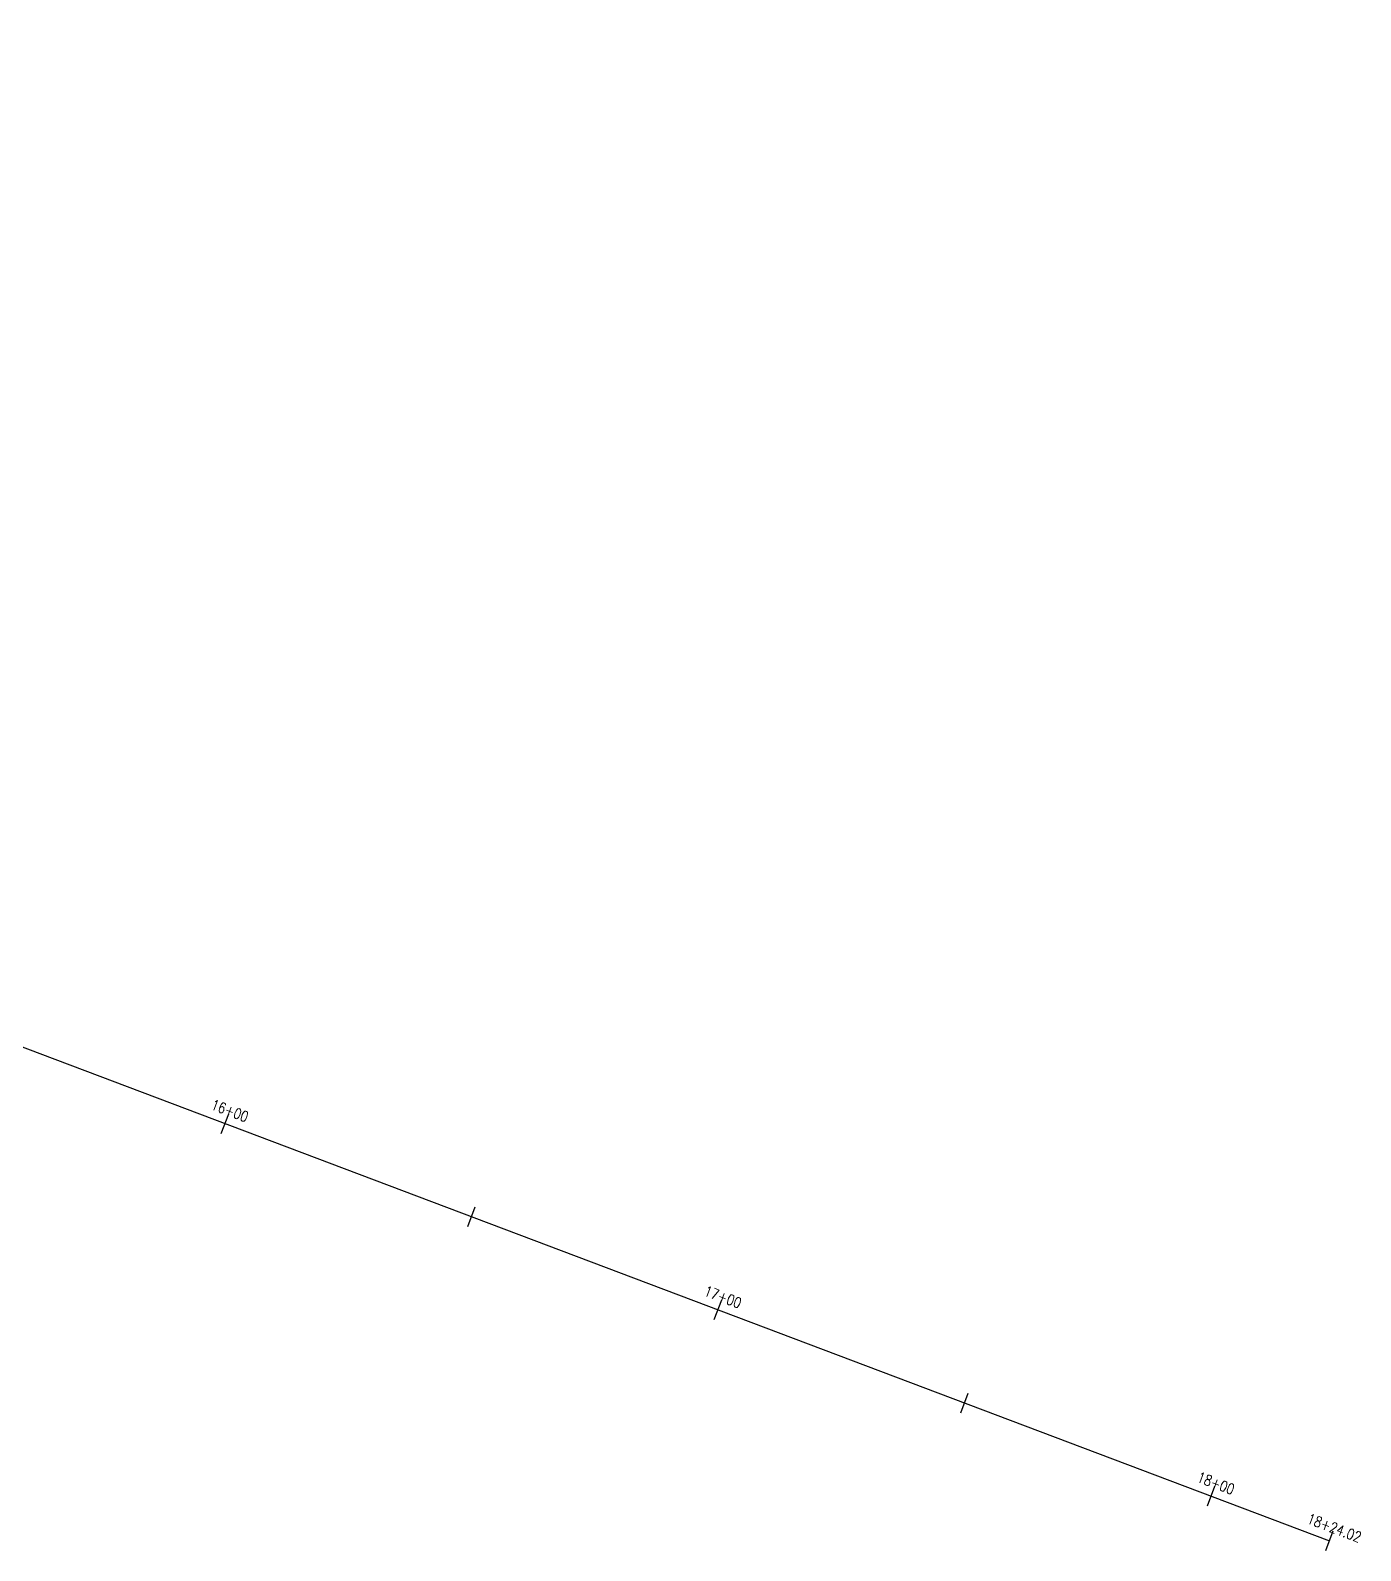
# Model space of a CAD drawing. Header units: feet. Extents: x 308 to 1449, y -4548 to -3843.
# Drawn here: x 1196.8 to 1449.1, y -4241.4 to -3952.8 of the extents above; entities that cross this region are included whole.
import ezdxf
from ezdxf.enums import TextEntityAlignment as Align

# ---------------------------------------------------------------- set-up
doc = ezdxf.new("R2010")
doc.units = ezdxf.units.FT
doc.header["$LTSCALE"] = 10
doc.header["$MEASUREMENT"] = 0
doc.layers.get('0').update_dxf_attribs({"linetype": 'CONTINUOUS'})
doc.layers.add('Baseline', color=5, linetype='CONTINUOUS')
doc.layers.add('STALBL', color=7, linetype='CONTINUOUS')
doc.styles.add('STAN', font='ROMANS.SHX', dxfattribs={"width": 0.8})

msp = doc.modelspace()

# ---------------------------------------------------------------- linework, layer by layer
for p, q in [((1233, -4162.17), (1234.41, -4158.43)), ((1279.77, -4179.84), (1281.18, -4176.1)), ((1326.54, -4197.51), (1327.95, -4193.77)), ((1373.31, -4215.19), (1374.73, -4211.45)), ((1420.08, -4232.86), (1421.5, -4229.12)), ((1442.55, -4241.35), (1443.97, -4237.61))]:
    msp.add_line(p, q)
at = {"layer": 'Baseline'}
msp.add_line((684.58, -3952.8), (1443.26, -4239.48), dxfattribs=at)

# ---------------------------------------------------------------- texts
at = {"layer": 'STALBL', "style": 'STAN', "width": 0.8}
for s, p in [('16+00', (1234.06, -4159.36)), ('17+00', (1327.6, -4194.71)), ('18+00', (1421.14, -4230.06)), ('18+24.02', (1443.61, -4238.55))]:
    msp.add_text(s, height=2, rotation=339.3, dxfattribs=at).set_placement(p, align=Align.BOTTOM_CENTER)

doc.saveas('drawing.dxf')
